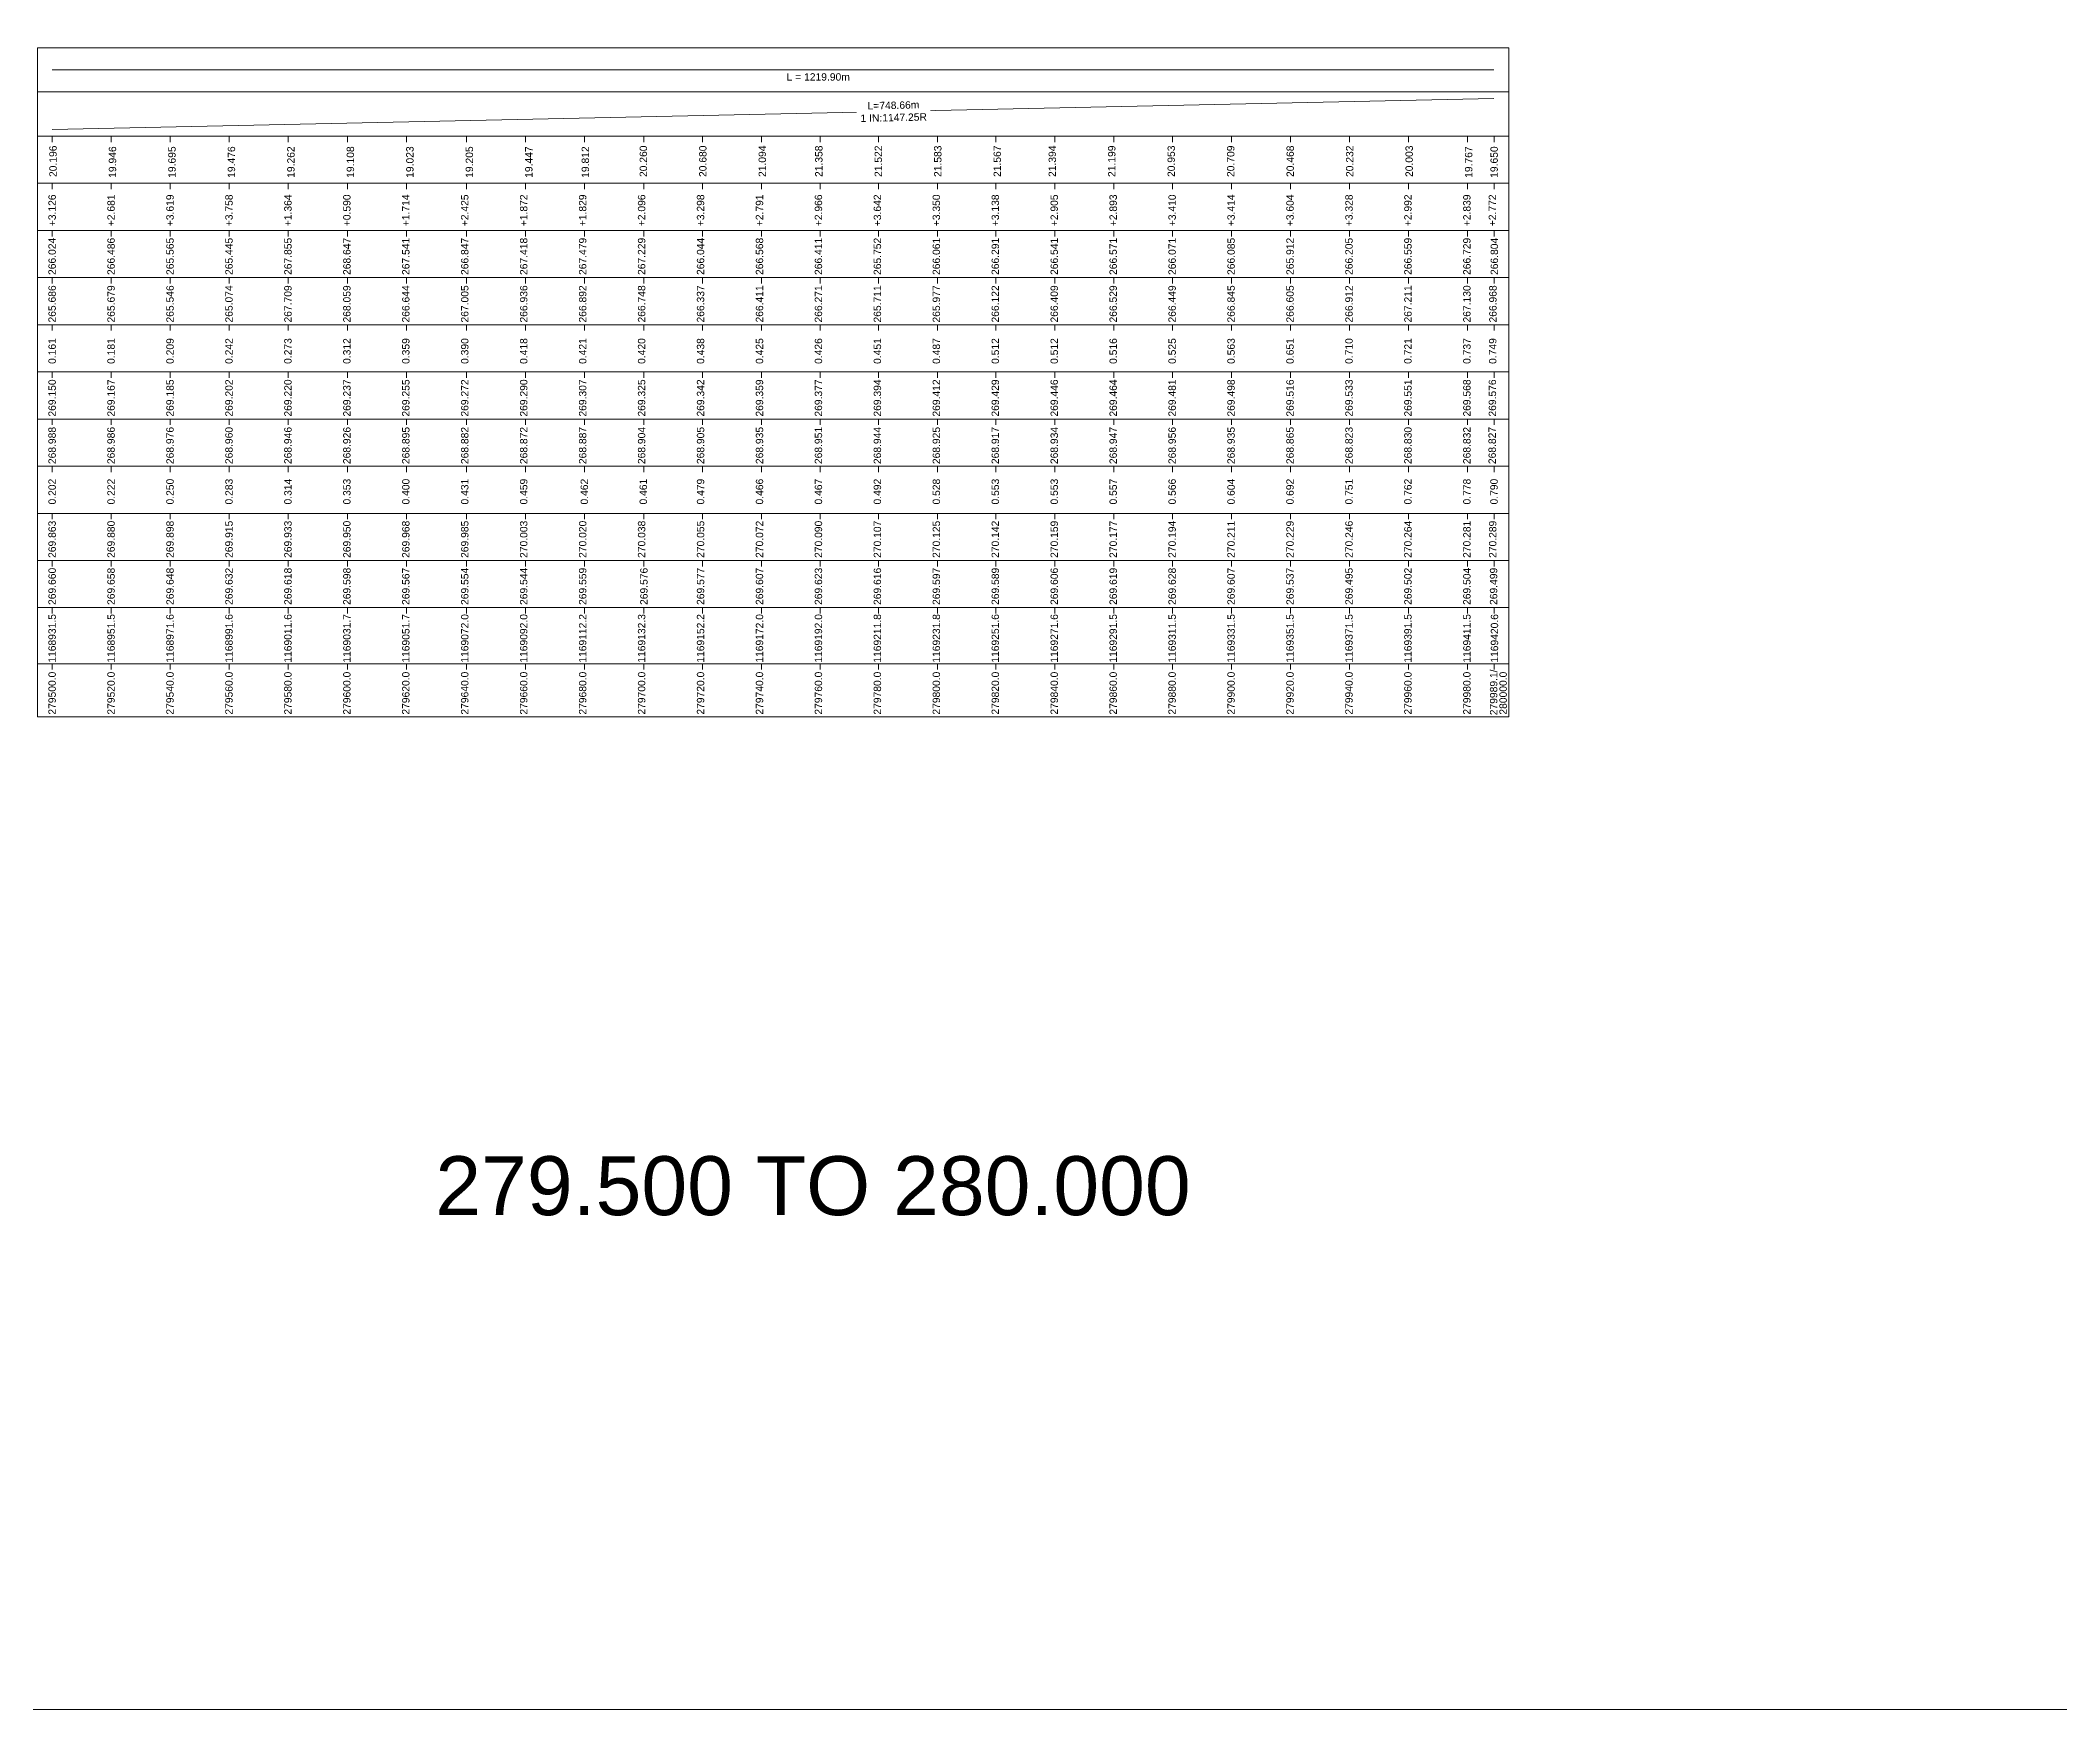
# Model space of a CAD drawing. Header units: feet. Extents: x -298 to 9968, y -12569 to -11656.
# Drawn here: x 2996 to 3681, y -12569 to -12002 of the extents above; entities that cross this region are included whole.
import ezdxf
from ezdxf.enums import TextEntityAlignment as Align

# ---------------------------------------------------------------- set-up
doc = ezdxf.new("R2010")
doc.units = ezdxf.units.FT
doc.header["$MEASUREMENT"] = 0
doc.layers.get('0').update_dxf_attribs({"lineweight": 0})
for name, color, linetype, lineweight in [('LS CUT FILL', 10, 'Continuous', 0), ('LS EXG GL', 7, 'Continuous', 0), ('LS EXG IR CH', 7, 'Continuous', 0), ('LS EXG RL', 7, 'Continuous', 0), ('LS EXG. FL', 7, 'Continuous', 0), ('LS EXG. GL AT PRO. TOE', 7, 'Continuous', 0), ('LS FRAME', 7, 'Continuous', 0), ('LS PFL-EFL', 10, 'Continuous', 0), ('LS PRL-ERL', 10, 'Continuous', 0), ('LS PRO DFCC CHAINAGE', 10, 'Continuous', 0), ('LS PRO RAIL LEVEL', 10, 'Continuous', 0), ('LS TICKS', 7, 'Continuous', 0), ('LS TRACK CENTER', 10, 'Continuous', 0)]:
    doc.layers.add(name, color=color, linetype=linetype, lineweight=lineweight)
for name, color, linetype in [('LS HORIZONTAL ALIGNMENT', 10, 'Continuous'), ('LS VERTICAL ALIGNMENT', 10, 'Continuous'), ('ref text', 3, 'Continuous')]:
    doc.layers.add(name, color=color, linetype=linetype)
doc.styles.get("Standard").update_dxf_attribs({"font": 'arial.ttf'})
doc.styles.add('Style-Arial', font='arial.ttf')

msp = doc.modelspace()

# ---------------------------------------------------------------- linework, layer by layer
at = {"layer": 'LS FRAME', "color": 7, "linetype": 'Continuous', "lineweight": 0, "flags": 128}
for points in [[(2995, -12020), (3494.23, -12020), (3494.23, -12005), (2995, -12005), (2995, -12020)], [(2995, -12035), (3494.23, -12035), (3494.23, -12020), (2995, -12020), (2995, -12035)], [(2995, -12051), (3494.23, -12051), (3494.23, -12035), (2995, -12035), (2995, -12051)], [(2995, -12067), (3494.23, -12067), (3494.23, -12051), (2995, -12051), (2995, -12067)], [(2995, -12083), (3494.23, -12083), (3494.23, -12067), (2995, -12067), (2995, -12083)], [(2995, -12099), (3494.23, -12099), (3494.23, -12083), (2995, -12083), (2995, -12099)], [(2995, -12115), (3494.23, -12115), (3494.23, -12099), (2995, -12099), (2995, -12115)], [(2995, -12131), (3494.23, -12131), (3494.23, -12115), (2995, -12115), (2995, -12131)], [(2995, -12147), (3494.23, -12147), (3494.23, -12131), (2995, -12131), (2995, -12147)], [(2995, -12163), (3494.23, -12163), (3494.23, -12147), (2995, -12147), (2995, -12163)], [(2995, -12179), (3494.23, -12179), (3494.23, -12163), (2995, -12163), (2995, -12179)], [(2995, -12195), (3494.23, -12195), (3494.23, -12179), (2995, -12179), (2995, -12195)], [(2995, -12214.03), (3494.23, -12214.03), (3494.23, -12195), (2995, -12195), (2995, -12213)], [(2995, -12232.03), (3494.23, -12232.03), (3494.23, -12214.03), (2995, -12214.03), (2995, -12232.03)]]:
    msp.add_lwpolyline(points, close=True, dxfattribs=at)
at = {"layer": 'LS HORIZONTAL ALIGNMENT', "color": 1, "lineweight": 0, "flags": 128}
msp.add_lwpolyline([(3000, -12012.5), (3489.17, -12012.5)], dxfattribs=at)
at = {"layer": 'LS TICKS', "color": 7, "linetype": 'Continuous', "lineweight": 0, "flags": 128}
for points in [[(3000, -12037), (3000, -12035)], [(3019.99, -12037), (3019.99, -12035)], [(3040.07, -12037), (3040.07, -12035)], [(3060.09, -12037), (3060.09, -12035)], [(3080.12, -12037), (3080.12, -12035)], [(3100.25, -12037), (3100.25, -12035)], [(3120.27, -12037), (3120.27, -12035)], [(3140.53, -12037), (3140.53, -12035)], [(3160.54, -12037), (3160.54, -12035)], [(3180.66, -12037), (3180.66, -12035)], [(3200.72, -12037), (3200.72, -12035)], [(3220.66, -12037), (3220.66, -12035)], [(3240.67, -12037), (3240.67, -12035)], [(3260.53, -12037), (3260.53, -12035)], [(3280.41, -12037), (3280.41, -12035)], [(3300.41, -12037), (3300.41, -12035)], [(3320.22, -12037), (3320.22, -12035)], [(3340.22, -12037), (3340.22, -12035)], [(3360.16, -12037), (3360.16, -12035)], [(3380.16, -12037), (3380.16, -12035)], [(3400.17, -12037), (3400.17, -12035)], [(3420.17, -12037), (3420.17, -12035)], [(3440.18, -12037), (3440.18, -12035)], [(3460.18, -12037), (3460.18, -12035)], [(3480.15, -12037), (3480.15, -12035)], [(3489.23, -12037), (3489.23, -12035)], [(3000, -12053), (3000, -12051)], [(3019.99, -12053), (3019.99, -12051)], [(3040.07, -12053), (3040.07, -12051)], [(3060.09, -12053), (3060.09, -12051)], [(3080.12, -12053), (3080.12, -12051)], [(3100.25, -12053), (3100.25, -12051)], [(3120.27, -12053), (3120.27, -12051)], [(3140.53, -12053), (3140.53, -12051)], [(3160.54, -12053), (3160.54, -12051)], [(3180.66, -12053), (3180.66, -12051)], [(3200.72, -12053), (3200.72, -12051)], [(3220.66, -12053), (3220.66, -12051)], [(3240.67, -12053), (3240.67, -12051)], [(3260.53, -12053), (3260.53, -12051)], [(3280.41, -12053), (3280.41, -12051)], [(3300.41, -12053), (3300.41, -12051)], [(3320.22, -12053), (3320.22, -12051)], [(3340.22, -12053), (3340.22, -12051)], [(3360.16, -12053), (3360.16, -12051)], [(3380.16, -12053), (3380.16, -12051)], [(3400.17, -12053), (3400.17, -12051)], [(3420.17, -12053), (3420.17, -12051)], [(3440.18, -12053), (3440.18, -12051)], [(3460.18, -12053), (3460.18, -12051)], [(3480.15, -12053), (3480.15, -12051)], [(3489.23, -12053), (3489.23, -12051)], [(3000, -12069), (3000, -12067)], [(3019.99, -12069), (3019.99, -12067)], [(3040.07, -12069), (3040.07, -12067)], [(3060.09, -12069), (3060.09, -12067)], [(3080.12, -12069), (3080.12, -12067)], [(3100.25, -12069), (3100.25, -12067)], [(3120.27, -12069), (3120.27, -12067)], [(3140.53, -12069), (3140.53, -12067)], [(3160.54, -12069), (3160.54, -12067)], [(3180.66, -12069), (3180.66, -12067)], [(3200.72, -12069), (3200.72, -12067)], [(3220.66, -12069), (3220.66, -12067)], [(3240.67, -12069), (3240.67, -12067)], [(3260.53, -12069), (3260.53, -12067)], [(3280.41, -12069), (3280.41, -12067)], [(3300.41, -12069), (3300.41, -12067)], [(3320.22, -12069), (3320.22, -12067)], [(3340.22, -12069), (3340.22, -12067)], [(3360.16, -12069), (3360.16, -12067)], [(3380.16, -12069), (3380.16, -12067)], [(3400.17, -12069), (3400.17, -12067)], [(3420.17, -12069), (3420.17, -12067)], [(3440.18, -12069), (3440.18, -12067)], [(3460.18, -12069), (3460.18, -12067)], [(3480.15, -12069), (3480.15, -12067)], [(3489.23, -12069), (3489.23, -12067)], [(3000, -12085), (3000, -12083)], [(3019.99, -12085), (3019.99, -12083)], [(3040.07, -12085), (3040.07, -12083)], [(3060.09, -12085), (3060.09, -12083)], [(3080.12, -12085), (3080.12, -12083)], [(3100.25, -12085), (3100.25, -12083)], [(3120.27, -12085), (3120.27, -12083)], [(3140.53, -12085), (3140.53, -12083)], [(3160.54, -12085), (3160.54, -12083)], [(3180.66, -12085), (3180.66, -12083)], [(3200.72, -12085), (3200.72, -12083)], [(3220.66, -12085), (3220.66, -12083)], [(3240.67, -12085), (3240.67, -12083)], [(3260.53, -12085), (3260.53, -12083)], [(3280.41, -12085), (3280.41, -12083)], [(3300.41, -12085), (3300.41, -12083)], [(3320.22, -12085), (3320.22, -12083)], [(3340.22, -12085), (3340.22, -12083)], [(3360.16, -12085), (3360.16, -12083)], [(3380.16, -12085), (3380.16, -12083)], [(3400.17, -12085), (3400.17, -12083)], [(3420.17, -12085), (3420.17, -12083)], [(3440.18, -12085), (3440.18, -12083)], [(3460.18, -12085), (3460.18, -12083)], [(3480.15, -12085), (3480.15, -12083)], [(3489.23, -12085), (3489.23, -12083)], [(3000, -12101), (3000, -12099)], [(3019.99, -12101), (3019.99, -12099)], [(3040.07, -12101), (3040.07, -12099)], [(3060.09, -12101), (3060.09, -12099)], [(3080.12, -12101), (3080.12, -12099)], [(3100.25, -12101), (3100.25, -12099)], [(3120.27, -12101), (3120.27, -12099)], [(3140.53, -12101), (3140.53, -12099)], [(3160.54, -12101), (3160.54, -12099)], [(3180.66, -12101), (3180.66, -12099)], [(3200.72, -12101), (3200.72, -12099)], [(3220.66, -12101), (3220.66, -12099)], [(3240.67, -12101), (3240.67, -12099)], [(3260.53, -12101), (3260.53, -12099)], [(3280.41, -12101), (3280.41, -12099)], [(3300.41, -12101), (3300.41, -12099)], [(3320.22, -12101), (3320.22, -12099)], [(3340.22, -12101), (3340.22, -12099)], [(3360.16, -12101), (3360.16, -12099)], [(3380.16, -12101), (3380.16, -12099)], [(3400.17, -12101), (3400.17, -12099)], [(3420.17, -12101), (3420.17, -12099)], [(3440.18, -12101), (3440.18, -12099)], [(3460.18, -12101), (3460.18, -12099)], [(3480.15, -12101), (3480.15, -12099)], [(3489.23, -12101), (3489.23, -12099)], [(3000, -12117), (3000, -12115)], [(3019.99, -12117), (3019.99, -12115)], [(3040.07, -12117), (3040.07, -12115)], [(3060.09, -12117), (3060.09, -12115)], [(3080.12, -12117), (3080.12, -12115)], [(3100.25, -12117), (3100.25, -12115)], [(3120.27, -12117), (3120.27, -12115)], [(3140.53, -12117), (3140.53, -12115)], [(3160.54, -12117), (3160.54, -12115)], [(3180.66, -12117), (3180.66, -12115)], [(3200.72, -12117), (3200.72, -12115)], [(3220.66, -12117), (3220.66, -12115)], [(3240.67, -12117), (3240.67, -12115)], [(3260.53, -12117), (3260.53, -12115)], [(3280.41, -12117), (3280.41, -12115)], [(3300.41, -12117), (3300.41, -12115)], [(3320.22, -12117), (3320.22, -12115)], [(3340.22, -12117), (3340.22, -12115)], [(3360.16, -12117), (3360.16, -12115)], [(3380.16, -12117), (3380.16, -12115)], [(3400.17, -12117), (3400.17, -12115)], [(3420.17, -12117), (3420.17, -12115)], [(3440.18, -12117), (3440.18, -12115)], [(3460.18, -12117), (3460.18, -12115)], [(3480.15, -12117), (3480.15, -12115)], [(3489.23, -12117), (3489.23, -12115)], [(3000, -12133), (3000, -12131)], [(3019.99, -12133), (3019.99, -12131)], [(3040.07, -12133), (3040.07, -12131)], [(3060.09, -12133), (3060.09, -12131)], [(3080.12, -12133), (3080.12, -12131)], [(3100.25, -12133), (3100.25, -12131)], [(3120.27, -12133), (3120.27, -12131)], [(3140.53, -12133), (3140.53, -12131)], [(3160.54, -12133), (3160.54, -12131)], [(3180.66, -12133), (3180.66, -12131)], [(3200.72, -12133), (3200.72, -12131)], [(3220.66, -12133), (3220.66, -12131)], [(3240.67, -12133), (3240.67, -12131)], [(3260.53, -12133), (3260.53, -12131)], [(3280.41, -12133), (3280.41, -12131)], [(3300.41, -12133), (3300.41, -12131)], [(3320.22, -12133), (3320.22, -12131)], [(3340.22, -12133), (3340.22, -12131)], [(3360.16, -12133), (3360.16, -12131)], [(3380.16, -12133), (3380.16, -12131)], [(3400.17, -12133), (3400.17, -12131)], [(3420.17, -12133), (3420.17, -12131)], [(3440.18, -12133), (3440.18, -12131)], [(3460.18, -12133), (3460.18, -12131)], [(3480.15, -12133), (3480.15, -12131)], [(3489.23, -12133), (3489.23, -12131)], [(3000, -12149), (3000, -12147)], [(3019.99, -12149), (3019.99, -12147)], [(3040.07, -12149), (3040.07, -12147)], [(3060.09, -12149), (3060.09, -12147)], [(3080.12, -12149), (3080.12, -12147)], [(3100.25, -12149), (3100.25, -12147)], [(3120.27, -12149), (3120.27, -12147)], [(3140.53, -12149), (3140.53, -12147)], [(3160.54, -12149), (3160.54, -12147)], [(3180.66, -12149), (3180.66, -12147)], [(3200.72, -12149), (3200.72, -12147)], [(3220.66, -12149), (3220.66, -12147)], [(3240.67, -12149), (3240.67, -12147)], [(3260.53, -12149), (3260.53, -12147)], [(3280.41, -12149), (3280.41, -12147)], [(3300.41, -12149), (3300.41, -12147)], [(3320.22, -12149), (3320.22, -12147)], [(3340.22, -12149), (3340.22, -12147)], [(3360.16, -12149), (3360.16, -12147)], [(3380.16, -12149), (3380.16, -12147)], [(3400.17, -12149), (3400.17, -12147)], [(3420.17, -12149), (3420.17, -12147)], [(3440.18, -12149), (3440.18, -12147)], [(3460.18, -12149), (3460.18, -12147)], [(3480.15, -12149), (3480.15, -12147)], [(3489.23, -12149), (3489.23, -12147)], [(3000, -12165), (3000, -12163)], [(3019.99, -12165), (3019.99, -12163)], [(3040.07, -12165), (3040.07, -12163)], [(3060.09, -12165), (3060.09, -12163)], [(3080.12, -12165), (3080.12, -12163)], [(3100.25, -12165), (3100.25, -12163)], [(3120.27, -12165), (3120.27, -12163)], [(3140.53, -12165), (3140.53, -12163)], [(3160.54, -12165), (3160.54, -12163)], [(3180.66, -12165), (3180.66, -12163)], [(3200.72, -12165), (3200.72, -12163)], [(3220.66, -12165), (3220.66, -12163)], [(3240.67, -12165), (3240.67, -12163)], [(3260.53, -12165), (3260.53, -12163)], [(3280.41, -12165), (3280.41, -12163)], [(3300.41, -12165), (3300.41, -12163)], [(3320.22, -12165), (3320.22, -12163)], [(3340.22, -12165), (3340.22, -12163)], [(3360.16, -12165), (3360.16, -12163)], [(3380.16, -12165), (3380.16, -12163)], [(3400.17, -12165), (3400.17, -12163)], [(3420.17, -12165), (3420.17, -12163)], [(3440.18, -12165), (3440.18, -12163)], [(3460.18, -12165), (3460.18, -12163)], [(3480.15, -12165), (3480.15, -12163)], [(3489.23, -12165), (3489.23, -12163)], [(3000, -12181), (3000, -12179)], [(3019.99, -12181), (3019.99, -12179)], [(3040.07, -12181), (3040.07, -12179)], [(3060.09, -12181), (3060.09, -12179)], [(3080.12, -12181), (3080.12, -12179)], [(3100.25, -12181), (3100.25, -12179)], [(3120.27, -12181), (3120.27, -12179)], [(3140.53, -12181), (3140.53, -12179)], [(3160.54, -12181), (3160.54, -12179)], [(3180.66, -12181), (3180.66, -12179)], [(3200.72, -12181), (3200.72, -12179)], [(3220.66, -12181), (3220.66, -12179)], [(3240.67, -12181), (3240.67, -12179)], [(3260.53, -12181), (3260.53, -12179)], [(3280.41, -12181), (3280.41, -12179)], [(3300.41, -12181), (3300.41, -12179)], [(3320.22, -12181), (3320.22, -12179)], [(3340.22, -12181), (3340.22, -12179)], [(3360.16, -12181), (3360.16, -12179)], [(3380.16, -12181), (3380.16, -12179)], [(3400.17, -12181), (3400.17, -12179)], [(3420.17, -12181), (3420.17, -12179)], [(3440.18, -12181), (3440.18, -12179)], [(3460.18, -12181), (3460.18, -12179)], [(3480.15, -12181), (3480.15, -12179)], [(3489.23, -12181), (3489.23, -12179)], [(3000, -12197), (3000, -12195)], [(3019.99, -12197), (3019.99, -12195)], [(3040.07, -12197), (3040.07, -12195)], [(3060.09, -12197), (3060.09, -12195)], [(3080.12, -12197), (3080.12, -12195)], [(3100.25, -12197), (3100.25, -12195)], [(3120.27, -12197), (3120.27, -12195)], [(3140.53, -12197), (3140.53, -12195)], [(3160.54, -12197), (3160.54, -12195)], [(3180.66, -12197), (3180.66, -12195)], [(3200.72, -12197), (3200.72, -12195)], [(3220.66, -12197), (3220.66, -12195)], [(3240.67, -12197), (3240.67, -12195)], [(3260.53, -12197), (3260.53, -12195)], [(3280.41, -12197), (3280.41, -12195)], [(3300.41, -12197), (3300.41, -12195)], [(3320.22, -12197), (3320.22, -12195)], [(3340.22, -12197), (3340.22, -12195)], [(3360.16, -12197), (3360.16, -12195)], [(3380.16, -12197), (3380.16, -12195)], [(3400.17, -12197), (3400.17, -12195)], [(3420.17, -12197), (3420.17, -12195)], [(3440.18, -12197), (3440.18, -12195)], [(3460.18, -12197), (3460.18, -12195)], [(3480.15, -12197), (3480.15, -12195)], [(3489.23, -12197), (3489.23, -12195)], [(3000, -12216.03), (3000, -12214.03)], [(3019.99, -12216.03), (3019.99, -12214.03)], [(3040.07, -12216.03), (3040.07, -12214.03)], [(3060.09, -12216.03), (3060.09, -12214.03)], [(3080.12, -12216.03), (3080.12, -12214.03)], [(3100.25, -12216.03), (3100.25, -12214.03)], [(3120.27, -12216.03), (3120.27, -12214.03)], [(3140.53, -12216.03), (3140.53, -12214.03)], [(3160.54, -12216.03), (3160.54, -12214.03)], [(3180.66, -12216.03), (3180.66, -12214.03)], [(3200.72, -12216.03), (3200.72, -12214.03)], [(3220.66, -12216.03), (3220.66, -12214.03)], [(3240.67, -12216.03), (3240.67, -12214.03)], [(3260.53, -12216.03), (3260.53, -12214.03)], [(3280.41, -12216.03), (3280.41, -12214.03)], [(3300.41, -12216.03), (3300.41, -12214.03)], [(3320.22, -12216.03), (3320.22, -12214.03)], [(3340.22, -12216.03), (3340.22, -12214.03)], [(3360.16, -12216.03), (3360.16, -12214.03)], [(3380.16, -12216.03), (3380.16, -12214.03)], [(3400.17, -12216.03), (3400.17, -12214.03)], [(3420.17, -12216.03), (3420.17, -12214.03)], [(3440.18, -12216.03), (3440.18, -12214.03)], [(3460.18, -12216.03), (3460.18, -12214.03)], [(3480.15, -12216.03), (3480.15, -12214.03)], [(3489.23, -12216.03), (3489.23, -12214.03)]]:
    msp.add_lwpolyline(points, dxfattribs=at)
at = {"layer": 'LS VERTICAL ALIGNMENT', "color": 1, "linetype": 'Continuous', "lineweight": 0, "flags": 128}
msp.add_lwpolyline([(3000, -12032.75), (3489.17, -12022.25)], dxfattribs=at)

# ---------------------------------------------------------------- texts
at = {"color": 1, "style": 'Style-Arial'}
for s, p in [('269.150', (3001.23, -12130.16)), ('269.167', (3021.23, -12130.16)), ('269.185', (3041.23, -12130.16)), ('269.202', (3061.23, -12130.16)), ('269.220', (3081.23, -12130.16)), ('269.237', (3101.23, -12130.16)), ('269.255', (3121.23, -12130.16)), ('269.272', (3141.23, -12130.16)), ('269.290', (3161.23, -12130.16)), ('269.307', (3181.23, -12130.16)), ('269.325', (3201.23, -12130.16)), ('269.342', (3221.23, -12130.16)), ('269.359', (3241.23, -12130.16)), ('269.377', (3261.23, -12130.16)), ('269.394', (3281.23, -12130.16)), ('269.412', (3301.23, -12130.16)), ('269.429', (3321.23, -12130.16)), ('269.446', (3341.23, -12130.16)), ('269.464', (3361.23, -12130.16)), ('269.481', (3381.23, -12130.16)), ('269.498', (3401.23, -12130.16)), ('269.516', (3421.23, -12130.16)), ('269.533', (3441.23, -12130.16)), ('269.551', (3461.23, -12130.16)), ('269.568', (3481.23, -12130.16)), ('269.576', (3489.89, -12130.16))]:
    msp.add_text(s, height=2.5, rotation=90, dxfattribs=at).set_placement(p)
at = {"layer": 'LS CUT FILL'}
for s, p in [('+3.126', (3001.23, -12065.56)), ('+2.681', (3021.23, -12065.56)), ('+3.619', (3041.23, -12065.56)), ('+3.758', (3061.23, -12065.56)), ('+1.364', (3081.23, -12065.56)), ('+0.590', (3101.23, -12065.56)), ('+1.714', (3121.23, -12065.56)), ('+2.425', (3141.23, -12065.56)), ('+1.872', (3161.23, -12065.56)), ('+1.829', (3181.23, -12065.56)), ('+2.096', (3201.23, -12065.56)), ('+3.298', (3221.23, -12065.56)), ('+2.791', (3241.23, -12065.56)), ('+2.966', (3261.23, -12065.56)), ('+3.642', (3281.23, -12065.56)), ('+3.350', (3301.23, -12065.56)), ('+3.138', (3321.23, -12065.56)), ('+2.905', (3341.23, -12065.56)), ('+2.893', (3361.23, -12065.56)), ('+3.410', (3381.23, -12065.56)), ('+3.414', (3401.23, -12065.56)), ('+3.604', (3421.23, -12065.56)), ('+3.328', (3441.23, -12065.56)), ('+2.992', (3461.23, -12065.56)), ('+2.839', (3481.23, -12065.56)), ('+2.772', (3489.88, -12065.56))]:
    msp.add_text(s, height=2.5, rotation=90, dxfattribs=at).set_placement(p)
at = {"layer": 'LS EXG GL', "style": 'Style-Arial'}
for s, p in [('266.024', (3001.23, -12082.11)), ('266.486', (3021.23, -12082.11)), ('265.565', (3041.23, -12082.11)), ('265.445', (3061.23, -12082.11)), ('267.855', (3081.23, -12082.11)), ('268.647', (3101.23, -12082.11)), ('267.541', (3121.23, -12082.11)), ('266.847', (3141.23, -12082.11)), ('267.418', (3161.23, -12082.11)), ('267.479', (3181.23, -12082.11)), ('267.229', (3201.23, -12082.11)), ('266.044', (3221.23, -12082.11)), ('266.568', (3241.23, -12082.11)), ('266.411', (3261.23, -12082.11)), ('265.752', (3281.23, -12082.11)), ('266.061', (3301.23, -12082.11)), ('266.291', (3321.23, -12082.11)), ('266.541', (3341.23, -12082.11)), ('266.571', (3361.23, -12082.11)), ('266.071', (3381.23, -12082.11)), ('266.085', (3401.23, -12082.11)), ('265.912', (3421.23, -12082.11)), ('266.205', (3441.23, -12082.11)), ('266.559', (3461.23, -12082.11)), ('266.729', (3481.23, -12082.11)), ('266.804', (3490.55, -12082.11))]:
    msp.add_text(s, height=2.5, rotation=90, dxfattribs=at).set_placement(p)
at = {"layer": 'LS EXG IR CH', "lineweight": 0, "style": 'Style-Arial'}
for s, p in [('279500.0', (2999.98, -12216.73)), ('279520.0', (3019.98, -12216.73)), ('279540.0', (3039.98, -12216.73)), ('279560.0', (3059.98, -12216.73)), ('279580.0', (3079.98, -12216.73)), ('279600.0', (3099.98, -12216.73)), ('279620.0', (3119.98, -12216.73)), ('279640.0', (3139.98, -12216.73)), ('279660.0', (3159.98, -12216.73)), ('279680.0', (3179.98, -12216.73)), ('279700.0', (3199.98, -12216.73)), ('279720.0', (3219.98, -12216.73)), ('279740.0', (3239.98, -12216.73)), ('279760.0', (3259.98, -12216.73)), ('279780.0', (3279.98, -12216.73)), ('279800.0', (3299.98, -12216.73)), ('279820.0', (3319.98, -12216.73)), ('279840.0', (3339.98, -12216.73)), ('279860.0', (3359.98, -12216.73)), ('279880.0', (3379.98, -12216.73)), ('279900.0', (3399.98, -12216.73)), ('279920.0', (3419.98, -12216.73)), ('279940.0', (3439.98, -12216.73)), ('279960.0', (3459.98, -12216.73)), ('279980.0', (3479.98, -12216.73)), ('279989.1/', (3489.06, -12215.97)), ('280000.0', (3492.28, -12216.73))]:
    msp.add_text(s, height=2.5, rotation=90, dxfattribs=at).set_placement(p, align=Align.MIDDLE_RIGHT)
at = {"layer": 'LS EXG RL', "style": 'Style-Arial'}
for s, p in [('269.660', (3001.23, -12194.08)), ('269.658', (3021.23, -12194.08)), ('269.648', (3041.23, -12194.08)), ('269.632', (3061.23, -12194.08)), ('269.618', (3081.23, -12194.08)), ('269.598', (3101.23, -12194.08)), ('269.567', (3121.23, -12194.08)), ('269.554', (3141.23, -12194.08)), ('269.544', (3161.23, -12194.08)), ('269.559', (3181.23, -12194.08)), ('269.576', (3202.01, -12194.08)), ('269.577', (3221.23, -12194.08)), ('269.607', (3241.23, -12194.08)), ('269.623', (3261.23, -12194.08)), ('269.616', (3281.23, -12194.08)), ('269.597', (3301.23, -12194.08)), ('269.589', (3321.23, -12194.08)), ('269.606', (3341.23, -12194.08)), ('269.619', (3361.23, -12194.08)), ('269.628', (3381.23, -12194.08)), ('269.607', (3401.23, -12194.08)), ('269.537', (3421.23, -12194.08)), ('269.495', (3441.23, -12194.08)), ('269.502', (3461.23, -12194.08)), ('269.504', (3481.23, -12194.08)), ('269.499', (3490.29, -12194.08))]:
    msp.add_text(s, height=2.5, rotation=90, dxfattribs=at).set_placement(p)
at = {"layer": 'LS EXG. FL', "style": 'Style-Arial'}
for s, p in [('268.988', (3001.23, -12146.29)), ('268.986', (3021.23, -12146.29)), ('268.976', (3041.23, -12146.29)), ('268.960', (3061.23, -12146.29)), ('268.946', (3081.23, -12146.29)), ('268.926', (3101.23, -12146.29)), ('268.895', (3121.23, -12146.29)), ('268.882', (3141.23, -12146.29)), ('268.872', (3161.23, -12146.29)), ('268.887', (3181.23, -12146.29)), ('268.904', (3201.23, -12146.29)), ('268.905', (3221.23, -12146.29)), ('268.935', (3241.23, -12146.29)), ('268.951', (3261.23, -12146.29)), ('268.944', (3281.23, -12146.29)), ('268.925', (3301.23, -12146.29)), ('268.917', (3321.23, -12146.29)), ('268.934', (3341.23, -12146.29)), ('268.947', (3361.23, -12146.29)), ('268.956', (3381.23, -12146.29)), ('268.935', (3401.23, -12146.29)), ('268.865', (3421.23, -12146.29)), ('268.823', (3441.23, -12146.29)), ('268.830', (3461.23, -12146.29)), ('268.832', (3481.23, -12146.29)), ('268.827', (3489.82, -12146.29))]:
    msp.add_text(s, height=2.5, rotation=90, dxfattribs=at).set_placement(p)
at = {"layer": 'LS EXG. GL AT PRO. TOE', "style": 'Style-Arial'}
for s, p in [('265.686', (3001.23, -12098.24)), ('265.679', (3021.23, -12098.24)), ('265.546', (3041.23, -12098.24)), ('265.074', (3061.23, -12098.24)), ('267.709', (3081.23, -12098.24)), ('268.059', (3101.23, -12098.24)), ('266.644', (3121.23, -12098.24)), ('267.005', (3141.23, -12098.24)), ('266.936', (3161.23, -12098.24)), ('266.892', (3181.23, -12098.24)), ('266.748', (3201.23, -12098.24)), ('266.337', (3221.23, -12098.24)), ('266.411', (3241.23, -12098.24)), ('266.271', (3261.23, -12098.24)), ('265.711', (3281.23, -12098.24)), ('265.977', (3301.23, -12098.24)), ('266.122', (3321.23, -12098.24)), ('266.409', (3341.23, -12098.24)), ('266.529', (3361.23, -12098.24)), ('266.449', (3381.23, -12098.24)), ('266.845', (3401.23, -12098.24)), ('266.605', (3421.23, -12098.24)), ('266.912', (3441.23, -12098.24)), ('267.211', (3461.23, -12098.24)), ('267.130', (3481.23, -12098.24)), ('266.968', (3490.06, -12098.24))]:
    msp.add_text(s, height=2.5, rotation=90, dxfattribs=at).set_placement(p)
at = {"layer": 'LS HORIZONTAL ALIGNMENT', "color": 1, "lineweight": 0, "insert": (3259.91, -12014.92), "char_height": 2.5, "attachment_point": 5, "line_spacing_factor": 0.6, "style": 'Style-Arial'}
msp.add_mtext('L = 1219.90m', dxfattribs=at)
at = {"layer": 'LS PFL-EFL', "style": 'Style-Arial'}
for s, p in [('0.161', (3001.23, -12112.29)), ('0.181', (3021.23, -12112.29)), ('0.209', (3041.23, -12112.29)), ('0.242', (3061.23, -12112.29)), ('0.273', (3081.23, -12112.29)), ('0.312', (3101.23, -12112.29)), ('0.359', (3121.23, -12112.29)), ('0.390', (3141.23, -12112.29)), ('0.418', (3161.23, -12112.29)), ('0.421', (3181.23, -12112.29)), ('0.420', (3201.23, -12112.29)), ('0.438', (3221.23, -12112.29)), ('0.425', (3241.23, -12112.29)), ('0.426', (3261.23, -12112.29)), ('0.451', (3281.23, -12112.29)), ('0.487', (3301.23, -12112.29)), ('0.512', (3321.23, -12112.29)), ('0.512', (3341.23, -12112.29)), ('0.516', (3361.23, -12112.29)), ('0.525', (3381.23, -12112.29)), ('0.563', (3401.23, -12112.29)), ('0.651', (3421.23, -12112.29)), ('0.710', (3441.23, -12112.29)), ('0.721', (3461.23, -12112.29)), ('0.737', (3481.23, -12112.29)), ('0.749', (3490, -12112.29))]:
    msp.add_text(s, height=2.5, rotation=90, dxfattribs=at).set_placement(p)
at = {"layer": 'LS PRL-ERL', "style": 'Style-Arial'}
for s, p in [('0.202', (3001.23, -12159.99)), ('0.222', (3021.23, -12159.99)), ('0.250', (3041.23, -12159.99)), ('0.283', (3061.23, -12159.99)), ('0.314', (3081.23, -12159.99)), ('0.353', (3101.23, -12159.99)), ('0.400', (3121.23, -12159.99)), ('0.431', (3141.23, -12159.99)), ('0.459', (3161.23, -12159.99)), ('0.462', (3181.79, -12159.99)), ('0.461', (3201.79, -12159.99)), ('0.479', (3221.23, -12159.99)), ('0.466', (3241.23, -12159.99)), ('0.467', (3261.23, -12159.99)), ('0.492', (3281.23, -12159.99)), ('0.528', (3301.23, -12159.99)), ('0.553', (3321.23, -12159.99)), ('0.553', (3341.23, -12159.99)), ('0.557', (3361.23, -12159.99)), ('0.566', (3381.23, -12159.99)), ('0.604', (3401.23, -12159.99)), ('0.692', (3421.23, -12159.99)), ('0.751', (3441.23, -12159.99)), ('0.762', (3461.23, -12159.99)), ('0.778', (3481.23, -12159.99)), ('0.790', (3490.44, -12159.99))]:
    msp.add_text(s, height=2.5, rotation=90, dxfattribs=at).set_placement(p)
at = {"layer": 'LS PRO DFCC CHAINAGE', "style": 'Style-Arial'}
for s, p in [('1168931.5', (3001.23, -12213.68)), ('1168951.5', (3021.23, -12213.68)), ('1168971.6', (3041.23, -12213.68)), ('1168991.6', (3061.23, -12213.68)), ('1169011.6', (3081.23, -12213.68)), ('1169031.7', (3101.23, -12213.68)), ('1169051.7', (3121.23, -12213.68)), ('1169072.0', (3141.23, -12213.68)), ('1169092.0', (3161.23, -12213.68)), ('1169112.2', (3181.23, -12213.68)), ('1169132.3', (3201.23, -12213.68)), ('1169152.2', (3221.23, -12213.68)), ('1169172.0', (3241.23, -12213.68)), ('1169192.0', (3261.23, -12213.68)), ('1169211.8', (3281.23, -12213.68)), ('1169231.8', (3301.23, -12213.68)), ('1169251.6', (3321.23, -12213.68)), ('1169271.6', (3341.23, -12213.68)), ('1169291.5', (3361.23, -12213.68)), ('1169311.5', (3381.23, -12213.68)), ('1169331.5', (3401.23, -12213.68)), ('1169351.5', (3421.23, -12213.68)), ('1169371.5', (3441.23, -12213.68)), ('1169391.5', (3461.23, -12213.68)), ('1169411.5', (3481.23, -12213.68)), ('1169420.6', (3490.6, -12213.68))]:
    msp.add_text(s, height=2.5, rotation=90, dxfattribs=at).set_placement(p)
at = {"layer": 'LS PRO RAIL LEVEL', "style": 'Style-Arial'}
for s, p in [('269.863', (3001.23, -12178.12)), ('269.880', (3021.23, -12178.12)), ('269.898', (3041.23, -12178.12)), ('269.915', (3061.23, -12178.12)), ('269.933', (3081.23, -12178.12)), ('269.950', (3101.23, -12178.12)), ('269.968', (3121.23, -12178.12)), ('269.985', (3141.23, -12178.12)), ('270.003', (3161.23, -12178.12)), ('270.020', (3181.23, -12178.12)), ('270.038', (3201.23, -12178.12)), ('270.055', (3221.23, -12178.12)), ('270.072', (3241.23, -12178.12)), ('270.090', (3261.23, -12178.12)), ('270.107', (3281.23, -12178.12)), ('270.125', (3301.23, -12178.12)), ('270.142', (3321.23, -12178.12)), ('270.159', (3341.23, -12178.12)), ('270.177', (3361.23, -12178.12)), ('270.194', (3381.23, -12178.12)), ('270.211', (3401.23, -12178.12)), ('270.229', (3421.23, -12178.12)), ('270.246', (3441.23, -12178.12)), ('270.264', (3461.23, -12178.12)), ('270.281', (3481.23, -12178.12)), ('270.289', (3490, -12178.12))]:
    msp.add_text(s, height=2.5, rotation=90, dxfattribs=at).set_placement(p)
at = {"layer": 'LS TRACK CENTER'}
for s, p in [('20.196', (3001.53, -12048.86)), ('19.946', (3021.71, -12049.14)), ('19.695', (3041.89, -12049.14)), ('19.476', (3062.07, -12049.14)), ('19.262', (3082.25, -12049.14)), ('19.108', (3102.43, -12049.14)), ('19.023', (3122.61, -12049.14)), ('19.205', (3142.79, -12049.14)), ('19.447', (3162.97, -12049.14)), ('19.812', (3182.14, -12049.14)), ('20.260', (3201.82, -12048.86)), ('20.680', (3222, -12048.86)), ('21.094', (3242.18, -12048.86)), ('21.358', (3261.36, -12048.86)), ('21.522', (3281.54, -12048.86)), ('21.583', (3301.72, -12048.86)), ('21.567', (3321.9, -12048.86)), ('21.394', (3340.57, -12048.86)), ('21.199', (3360.75, -12048.86)), ('20.953', (3380.93, -12048.86)), ('20.709', (3401.11, -12048.86)), ('20.468', (3421.29, -12048.86)), ('20.232', (3441.47, -12048.86)), ('20.003', (3461.65, -12048.86)), ('19.767', (3481.83, -12049.14)), ('19.650', (3490.48, -12049.14))]:
    msp.add_text(s, height=2.5, rotation=90, dxfattribs=at).set_placement(p)
at = {"layer": 'ref text', "color": 3, "insert": (3130, -12401.43), "char_height": 20, "width": 256.3165, "attachment_point": 7, "bg_fill": 3, "box_fill_scale": 1.5, "bg_fill_color": 256, "bg_fill_transparency": 0}
msp.add_mtext('279.500 TO 280.000', dxfattribs=at)

# ---------------------------------------------------------------- next in the draw order: linework, layer by layer
msp.add_lwpolyline([(-297.68, -11655.51), (9968.22, -11655.51), (9968.22, -12568.93), (-297.68, -12568.93)], close=True)

# ---------------------------------------------------------------- next in the draw order: texts
at = {"layer": 'LS VERTICAL ALIGNMENT', "color": 1, "lineweight": 0, "insert": (3285.48, -12026.62), "char_height": 2.5, "attachment_point": 5, "rotation": 1.22967, "line_spacing_factor": 0.84, "style": 'Style-Arial', "bg_fill": 2}
msp.add_mtext('\\pxsm1;L=748.66m\\P\\ps*;1 IN:1147.25R', dxfattribs=at)

doc.saveas('drawing.dxf')
